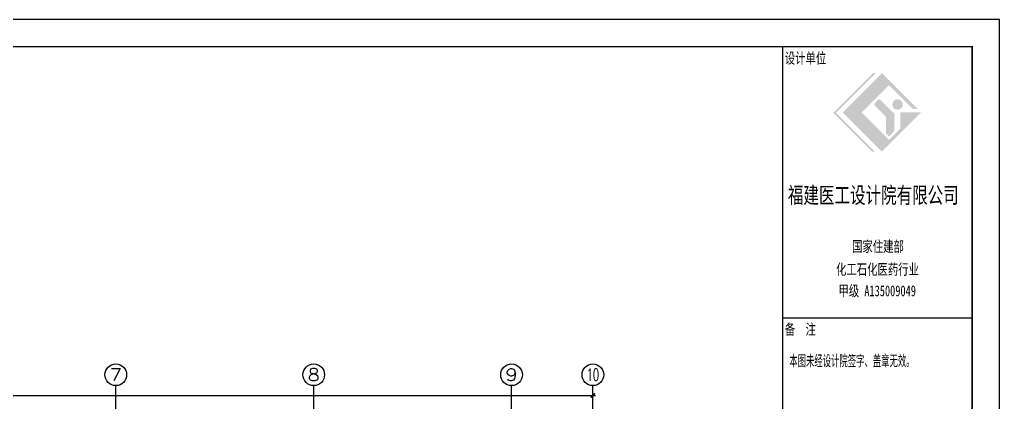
# Model space of a CAD drawing. Extents: x -472319 to -112444, y -516749 to -5704.
# Drawn here: x -264044 to -227895, y -291302 to -277179 of the extents above; entities that cross this region are included whole.
import ezdxf
from ezdxf.enums import TextEntityAlignment as Align

# ---------------------------------------------------------------- set-up
doc = ezdxf.new("R2010")
doc.units = 0
doc.header["$LTSCALE"] = 100
doc.header["$MEASUREMENT"] = 0
for name, color, linetype in [('AXIS', 3, 'Continuous'), ('AXIS_TEXT', 7, 'Continuous'), ('FRAME', 3, 'Continuous'), ('填充', 8, 'Continuous')]:
    doc.layers.add(name, color=color, linetype=linetype)
doc.styles.add('_TCH_AXIS', font='COMPLEX', dxfattribs={"bigfont": 'GBCBIG'})
doc.styles.add('COMPLEX', font='COMPLEX')
doc.styles.add('FRAME', font='simhei.ttf', dxfattribs={"width": 0.7})
doc.styles.add('HZ', font='tssdeng.shx', dxfattribs={"width": 0.6, "height": 350, "bigfont": 'a.shx'})
doc.dimstyles.new('DIMN', dxfattribs={"dimtxt": 350, "dimasz": 150, "dimexe": 100, "dimexo": 100, "dimgap": 75, "dimtad": 1, "dimdec": 0, "dimzin": 0, "dimdsep": 46, "dimtxsty": 'HZ', "dimblk": 'ARCHTICK', "dimcen": 0.09, "dimdle": 100, "dimclrd": 3, "dimclre": 3, "dimclrt": 7, "dimazin": 2, "dimtfac": 1, "dimtdec": 0, "dimtmove": 2, "dimatfit": 3, "dimldrblk": 'ARCHTICK', "dimfxl": 1, "dimtolj": 1, "dimtzin": 0, "dimarcsym": 0})

# ---------------------------------------------------------------- blocks, each defined once
blk = doc.blocks.new('_ArchTick')
at = {"color": 0, "linetype": 'ByBlock', "const_width": 0.4}
blk.add_lwpolyline([(-0.5, -0.5), (0.5, 0.5)], dxfattribs=at)
blk = doc.blocks.new('*D1177')
at = {"layer": 'AXIS', "color": 3, "lineweight": -2, "transparency": 16777216}
for p, q in [((-302694, -293513), (-302694, -290946)), ((-242894, -293513), (-242894, -290946)), ((-302794, -291046), (-242794, -291046))]:
    blk.add_line(p, q, dxfattribs=at)
at = {"layer": 'Defpoints', "color": 0, "transparency": 16777216}
for p in [(-242894, -291046), (-302694, -293613), (-242894, -293613)]:
    blk.add_point(p, dxfattribs=at)
at = {"layer": 'AXIS', "color": 3, "lineweight": -2, "transparency": 16777216, "xscale": 150, "yscale": 150, "zscale": 150, "rotation": 180}
blk.add_blockref('_ArchTick', (-302694, -291046), dxfattribs=at)
at = {"layer": 'AXIS', "color": 3, "lineweight": -2, "transparency": 16777216, "xscale": 150, "yscale": 150, "zscale": 150}
blk.add_blockref('_ArchTick', (-242894, -291046), dxfattribs=at)
at = {"layer": 'AXIS', "color": 7, "transparency": 16777216, "insert": (-272794, -290796), "char_height": 350, "attachment_point": 5, "style": 'HZ'}
blk.add_mtext('\\A1;59800', dxfattribs=at)
blk = doc.blocks.new('_AXISO')
blk.add_circle((0, 0), 0.5)
at = {"layer": 'AXIS_TEXT', "style": 'COMPLEX', "width": 1.041667}
blk.add_attdef('A', text='', height=0.56, dxfattribs=at).set_placement((-0.25, -0.28), (0.25, -0.28), align=Align.FIT)
blk = doc.blocks.new('A$C20674F94')
at = {"layer": 'FRAME'}
h = blk.add_hatch(color=256, dxfattribs=at)
h.paths.add_polyline_path([(79018, 55975), (80027, 56984), (80908, 56102), (81088, 56102), (79765, 57425), (78315, 55975), (79765, 54525), (81215, 55975), (80439, 55975), (80439, 55379), (80027, 54966)], flags=0)
edge = h.paths.add_edge_path(flags=0)
edge.add_arc((79844, 55787), 69.1, 0, 45, ccw=False)
edge.add_line((79913, 55787), (79913, 55203))
edge.add_line((79913, 55203), (80030, 55087))
edge.add_line((80030, 55087), (80228, 55285))
edge.add_line((80228, 55285), (80228, 55896))
edge.add_arc((80159, 55896), 69.1, 360, 405)
edge.add_line((80208, 55945), (79714, 56438))
edge.add_arc((79666, 56390), 69.1, 45, 135)
edge.add_line((79617, 56438), (79502, 56324))
edge.add_arc((79551, 56275), 69.1, 135, 225)
edge.add_line((79502, 56226), (79893, 55836))
edge = h.paths.add_edge_path(flags=0)
edge.add_arc((80345, 56268), 192, 0, 180)
edge.add_arc((80345, 56268), 192, 180, 360)
h.paths.add_polyline_path([(79406, 54525), (79504, 54525), (78072, 55956), (79541, 57425), (79444, 57425), (77975, 55956)], flags=0)
for p, q in [((84100, 59400), (0, 59400)), ((84100, 0), (84100, 59400)), ((83100, 58400), (2500, 58400)), ((76100, 58400), (76100, 1000)), ((83100, 1000), (83100, 58400)), ((76100, 48400), (83100, 48400))]:
    blk.add_line(p, q, dxfattribs=at)
at = {"layer": 'FRAME', "const_width": 50}
for points in [[(2500, 58400), (83100, 58400), (83100, 1000), (2500, 1000), (2500, 58400)], [(76100, 58400), (76100, 1000)]]:
    blk.add_lwpolyline(points, dxfattribs=at)
at = {"layer": 'FRAME', "style": 'FRAME'}
for s, height, width, p in [('设计单位', 400, 0.7, (76183, 57778)), ('福建医工设计院有限公司', 600, 0.7, (76297, 52623)), ('国家住建部', 400, 0.7, (78665, 50829)), ('化工石化医药行业', 400, 0.7, (78075, 49987)), ('甲级 A135009049', 400, 0.7, (78162, 49193)), ('备  注', 400, 0.7, (76184, 47774)), ('本图未经设计院签字、盖章无效。', 400, 0.55, (76350, 46615))]:
    blk.add_text(s, height=height, dxfattribs=dict(at, width=width)).set_placement(p)

msp = doc.modelspace()

# ---------------------------------------------------------------- linework, layer by layer
at = {"layer": 'AXIS'}
for p, q in [((-260493.829, -293612.742), (-260493.829, -290681.947)), ((-253193.829, -293612.742), (-253193.829, -290681.947)), ((-245893.829, -293612.742), (-245893.829, -290681.947)), ((-242893.829, -293612.742), (-242893.829, -290681.947))]:
    msp.add_line(p, q, dxfattribs=at)

# ---------------------------------------------------------------- block references
ref = msp.add_blockref('_AXISO', (-260493.829, -290281.947), dxfattribs=dict(at, xscale=800, yscale=800, zscale=800))
ref.add_attrib('A', '7', dxfattribs={"layer": 'AXIS_TEXT', "height": 452.548, "style": '_TCH_AXIS', "width": 1.5}).set_placement((-260720.103, -290508.221), (-260267.554, -290508.221), align=Align.FIT)
ref = msp.add_blockref('_AXISO', (-253193.829, -290281.947), dxfattribs=dict(at, xscale=800, yscale=800, zscale=800))
ref.add_attrib('A', '8', dxfattribs={"layer": 'AXIS_TEXT', "height": 452.548, "style": '_TCH_AXIS', "width": 1.5}).set_placement((-253420.103, -290508.221), (-252967.554, -290508.221), align=Align.FIT)
ref = msp.add_blockref('_AXISO', (-245893.829, -290281.947), dxfattribs=dict(at, xscale=800, yscale=800, zscale=800))
ref.add_attrib('A', '9', dxfattribs={"layer": 'AXIS_TEXT', "height": 452.548, "style": '_TCH_AXIS', "width": 1.5}).set_placement((-246120.103, -290508.221), (-245667.554, -290508.221), align=Align.FIT)
ref = msp.add_blockref('_AXISO', (-242893.829, -290281.947), dxfattribs=dict(at, xscale=800, yscale=800, zscale=800))
ref.add_attrib('A', '10', dxfattribs={"layer": 'AXIS_TEXT', "height": 452.5483, "style": '_TCH_AXIS', "width": 0.724138}).set_placement((-243120.103, -290508.221), (-242667.554, -290508.221), align=Align.FIT)
at = {"layer": '填充'}
msp.add_blockref('A$C20674F94', (-311995, -336578.5), dxfattribs=at)

# ---------------------------------------------------------------- dimensions: what is measured, and where the dimension line sits
at = {"layer": 'AXIS'}
dim = msp.add_aligned_dim(p1=(-302693.829, -293612.742), p2=(-242893.829, -293612.742), distance=2566.5, dimstyle='DIMN', dxfattribs=at)
dim.commit()
dim.dimension.update_dxf_attribs({"geometry": '*D1177', "text_midpoint": (-272793.829, -290796.242)})

doc.saveas('drawing.dxf')
